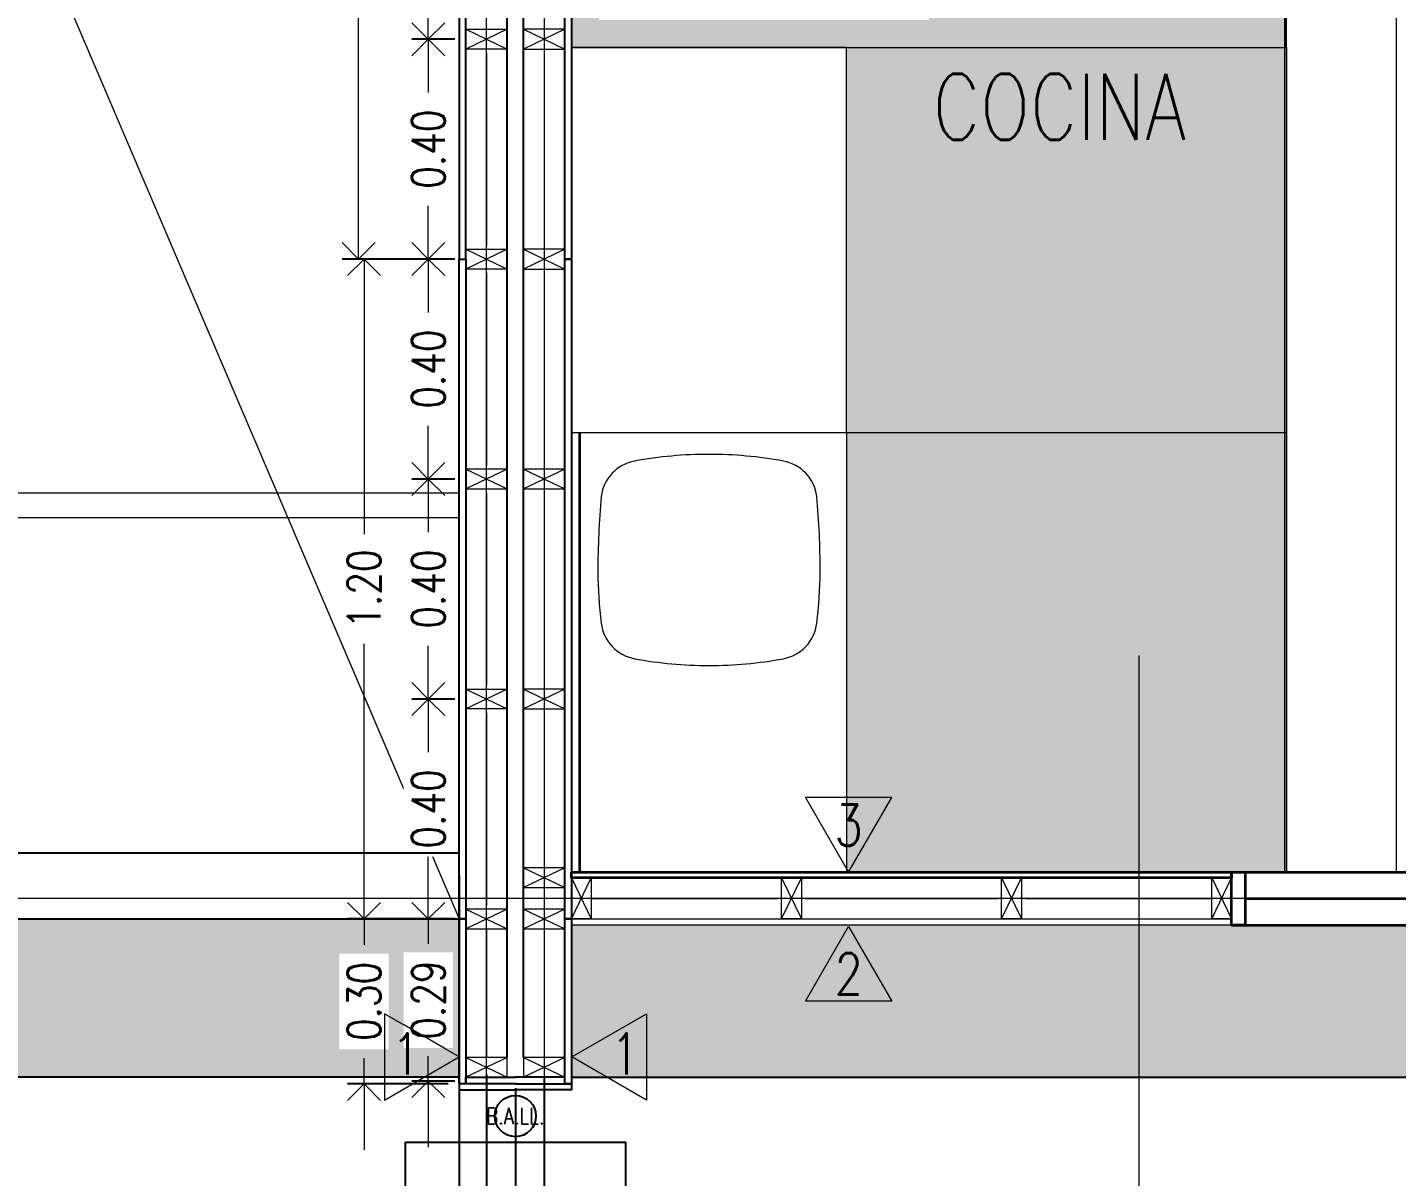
# Model space of a CAD drawing. Header units: inches. Extents: x 10.8 to 60.4, y 12.2 to 79.7.
# Drawn here: x 25.123 to 27.612, y 14.725 to 16.815 of the extents above; entities that cross this region are included whole.
import ezdxf

# ---------------------------------------------------------------- set-up
doc = ezdxf.new("R2010")
doc.units = ezdxf.units.IN
doc.header["$MEASUREMENT"] = 0
doc.layers.get('DEFPOINTS').update_dxf_attribs({"color": 210})
doc.layers.add('_AUX', color=210, linetype='Continuous', lineweight=18, plot=False)
for name, color, linetype, lineweight in [('A-ANNO-DIMS', 3, 'Continuous', 18), ('A-ANNO-SYMB', 3, 'Continuous', 18), ('A-ANNO-TEXT', 3, 'Continuous', 18), ('A-DETL-MBND', 3, 'Continuous', 18), ('A-DETL-MCUT', 4, 'Continuous', 25), ('A-ELEV-IDEN', 3, 'Continuous', 18), ('A-ELEV-MBE1', 7, 'Continuous', 35), ('A-ELEV-MBE2', 4, 'Continuous', 25), ('A-FLOR-PATT', 8, 'Continuous', 18), ('A-FURN', 8, 'Continuous', 18), ('A-SECT-MCUT', 7, 'Continuous', 35), ('A-WALL-PATT', 8, 'Continuous', 18), ('A-WALL-STUD', 3, 'Continuous', 18)]:
    doc.layers.add(name, color=color, linetype=linetype, lineweight=lineweight)
doc.styles.add('E-ROMANS', font='romans.shx', dxfattribs={"width": 0.8})
doc.dimstyles.new('E-0050_ARW_12', dxfattribs={"dimscale": 0.001, "dimtxt": 60, "dimasz": 60, "dimexe": 30, "dimexo": 20, "dimgap": 30, "dimtad": 0, "dimzin": 0, "dimdsep": 46, "dimtxsty": 'E-ROMANS', "dimblk": 'OPEN90', "dimcen": 30, "dimclrd": 256, "dimclre": 256, "dimclrt": 256, "dimadec": 0, "dimazin": 0, "dimtfac": 1, "dimtmove": 1, "dimatfit": 3, "dimldrblk": 'OPEN90', "dimfxl": 1, "dimtfill": 1, "dimtolj": 1, "dimtzin": 0, "dimlwd": -1, "dimarcsym": 0})
pattern_1 = [(45, (-444.033665, -8.06813), (-0.044901281, 0.044901281), []), (45, (-444.056116, -8.04568), (-0.044901281, 0.044901281), [0.03175, -0.015875])]

# ---------------------------------------------------------------- blocks, each defined once
blk = doc.blocks.new('_Open90')
at = {"color": 0, "linetype": 'ByBlock', "lineweight": -2}
for p, q in [((-0.5, 0.5), (0, 0)), ((0, 0), (-1, 0)), ((0, 0), (-0.5, -0.5))]:
    blk.add_line(p, q, dxfattribs=at)
blk = doc.blocks.new('*D561')
at = {"layer": 'A-ANNO-DIMS', "lineweight": -2, "transparency": 16777216}
for p, q in [((26.0099, 14.8854), (26.0099, 14.0432)), ((19.7109, 14.8734), (19.7109, 14.0432))]:
    blk.add_line(p, q, dxfattribs=at)
at = {"layer": 'A-ANNO-DIMS', "transparency": 16777216}
for p, q in [((19.7709, 14.0732), (22.7584, 14.0732)), ((25.9499, 14.0732), (22.9624, 14.0732))]:
    blk.add_line(p, q, dxfattribs=at)
at = {"layer": 'DEFPOINTS', "color": 0, "transparency": 16777216}
for p in [(19.7109, 14.8934), (26.0099, 14.9054), (26.0099, 14.0732)]:
    blk.add_point(p, dxfattribs=at)
at = {"layer": 'A-ANNO-DIMS', "transparency": 16777216, "xscale": 0.06, "yscale": 0.06, "zscale": 0.06, "rotation": 180}
blk.add_blockref('_Open90', (19.7109, 14.0732), dxfattribs=at)
at = {"layer": 'A-ANNO-DIMS', "transparency": 16777216, "xscale": 0.06, "yscale": 0.06, "zscale": 0.06}
blk.add_blockref('_Open90', (26.0099, 14.0732), dxfattribs=at)
at = {"layer": 'A-ANNO-DIMS', "transparency": 16777216, "insert": (22.8604, 14.0732), "char_height": 0.06, "attachment_point": 5, "style": 'E-ROMANS', "bg_fill": 3, "box_fill_scale": 1.25, "bg_fill_color": 256, "bg_fill_true_color": 13158600, "bg_fill_transparency": 0}
blk.add_mtext('\\A1;6.30', dxfattribs=at)
blk = doc.blocks.new('*D562')
at = {"layer": 'A-ANNO-DIMS', "lineweight": -2, "transparency": 16777216}
for p, q in [((22.9079, 15.2724), (22.9079, 14.5023)), ((25.9079, 15.2724), (25.9079, 14.5023))]:
    blk.add_line(p, q, dxfattribs=at)
at = {"layer": 'A-ANNO-DIMS', "transparency": 16777216}
for p, q in [((22.9679, 14.5323), (24.3048, 14.5323)), ((25.8479, 14.5323), (24.511, 14.5323))]:
    blk.add_line(p, q, dxfattribs=at)
at = {"layer": 'DEFPOINTS', "color": 0, "transparency": 16777216}
for p in [(22.9079, 15.2924), (25.9079, 15.2924), (25.9079, 14.5323)]:
    blk.add_point(p, dxfattribs=at)
at = {"layer": 'A-ANNO-DIMS', "transparency": 16777216, "xscale": 0.06, "yscale": 0.06, "zscale": 0.06, "rotation": 180}
blk.add_blockref('_Open90', (22.9079, 14.5323), dxfattribs=at)
at = {"layer": 'A-ANNO-DIMS', "transparency": 16777216, "xscale": 0.06, "yscale": 0.06, "zscale": 0.06}
blk.add_blockref('_Open90', (25.9079, 14.5323), dxfattribs=at)
at = {"layer": 'A-ANNO-DIMS', "transparency": 16777216, "insert": (24.4079, 14.5323), "char_height": 0.06, "attachment_point": 5, "style": 'E-ROMANS', "bg_fill": 3, "box_fill_scale": 1.25, "bg_fill_color": 256, "bg_fill_true_color": 13158600, "bg_fill_transparency": 0}
blk.add_mtext('\\A1;3.00', dxfattribs=at)
blk = doc.blocks.new('*D600')
at = {"layer": 'A-ANNO-DIMS', "transparency": 16777216}
for p, q in [((25.8516, 15.2534), (25.8516, 15.3134)), ((25.8516, 15.1934), (25.8516, 15.1479)), ((25.8516, 14.8984), (25.8516, 14.9439)), ((25.8516, 14.8384), (25.8516, 14.7784))]:
    blk.add_line(p, q, dxfattribs=at)
at = {"layer": 'A-ANNO-DIMS', "lineweight": -2, "transparency": 16777216}
for p, q in [((25.8999, 15.1934), (25.8216, 15.1934)), ((25.8999, 14.8984), (25.8216, 14.8984))]:
    blk.add_line(p, q, dxfattribs=at)
at = {"layer": 'DEFPOINTS', "color": 0, "transparency": 16777216}
for p in [(25.8516, 15.1934), (25.9199, 15.1934), (25.9199, 14.8984)]:
    blk.add_point(p, dxfattribs=at)
at = {"layer": 'A-ANNO-DIMS', "transparency": 16777216, "xscale": 0.06, "yscale": 0.06, "zscale": 0.06}
for p, rotation in [((25.8516, 15.1934), 270), ((25.8516, 14.8984), 90)]:
    blk.add_blockref('_Open90', p, dxfattribs=dict(at, rotation=rotation))
at = {"layer": 'A-ANNO-DIMS', "transparency": 16777216, "insert": (25.8516, 15.0459), "char_height": 0.06, "attachment_point": 5, "rotation": 90, "style": 'E-ROMANS', "bg_fill": 3, "box_fill_scale": 1.25, "bg_fill_color": 256, "bg_fill_true_color": 13158600, "bg_fill_transparency": 0}
blk.add_mtext('\\A1;0.29', dxfattribs=at)
blk = doc.blocks.new('*D601')
at = {"layer": 'A-ANNO-DIMS', "lineweight": -2, "transparency": 16777216}
for p, q in [((25.8999, 15.5934), (25.8216, 15.5934)), ((25.8999, 15.1934), (25.8216, 15.1934))]:
    blk.add_line(p, q, dxfattribs=at)
at = {"layer": 'A-ANNO-DIMS', "transparency": 16777216}
for p, q in [((25.8516, 15.5334), (25.8516, 15.4966)), ((25.8516, 15.2534), (25.8516, 15.2903))]:
    blk.add_line(p, q, dxfattribs=at)
at = {"layer": 'DEFPOINTS', "color": 0, "transparency": 16777216}
for p in [(25.8516, 15.5934), (25.9199, 15.5934), (25.9199, 15.1934)]:
    blk.add_point(p, dxfattribs=at)
at = {"layer": 'A-ANNO-DIMS', "transparency": 16777216, "xscale": 0.06, "yscale": 0.06, "zscale": 0.06}
for p, rotation in [((25.8516, 15.5934), 90), ((25.8516, 15.1934), 270)]:
    blk.add_blockref('_Open90', p, dxfattribs=dict(at, rotation=rotation))
at = {"layer": 'A-ANNO-DIMS', "transparency": 16777216, "insert": (25.8516, 15.3934), "char_height": 0.06, "attachment_point": 5, "rotation": 90, "style": 'E-ROMANS', "bg_fill": 3, "box_fill_scale": 1.25, "bg_fill_color": 256, "bg_fill_true_color": 13158600, "bg_fill_transparency": 0}
blk.add_mtext('\\A1;0.40', dxfattribs=at)
blk = doc.blocks.new('*D602')
at = {"layer": 'A-ANNO-DIMS', "lineweight": -2, "transparency": 16777216}
for p, q in [((25.8999, 15.9934), (25.8216, 15.9934)), ((25.8999, 15.5934), (25.8216, 15.5934))]:
    blk.add_line(p, q, dxfattribs=at)
at = {"layer": 'A-ANNO-DIMS', "transparency": 16777216}
for p, q in [((25.8516, 15.9334), (25.8516, 15.8966)), ((25.8516, 15.6534), (25.8516, 15.6903))]:
    blk.add_line(p, q, dxfattribs=at)
at = {"layer": 'DEFPOINTS', "color": 0, "transparency": 16777216}
for p in [(25.8516, 15.9934), (25.9199, 15.9934), (25.9199, 15.5934)]:
    blk.add_point(p, dxfattribs=at)
at = {"layer": 'A-ANNO-DIMS', "transparency": 16777216, "xscale": 0.06, "yscale": 0.06, "zscale": 0.06}
for p, rotation in [((25.8516, 15.9934), 90), ((25.8516, 15.5934), 270)]:
    blk.add_blockref('_Open90', p, dxfattribs=dict(at, rotation=rotation))
at = {"layer": 'A-ANNO-DIMS', "transparency": 16777216, "insert": (25.8516, 15.7934), "char_height": 0.06, "attachment_point": 5, "rotation": 90, "style": 'E-ROMANS', "bg_fill": 3, "box_fill_scale": 1.25, "bg_fill_color": 256, "bg_fill_true_color": 13158600, "bg_fill_transparency": 0}
blk.add_mtext('\\A1;0.40', dxfattribs=at)
blk = doc.blocks.new('*D603')
at = {"layer": 'A-ANNO-DIMS', "lineweight": -2, "transparency": 16777216}
for p, q in [((25.8999, 16.3934), (25.8216, 16.3934)), ((25.8999, 15.9934), (25.8216, 15.9934))]:
    blk.add_line(p, q, dxfattribs=at)
at = {"layer": 'A-ANNO-DIMS', "transparency": 16777216}
for p, q in [((25.8516, 16.3334), (25.8516, 16.2966)), ((25.8516, 16.0534), (25.8516, 16.0903))]:
    blk.add_line(p, q, dxfattribs=at)
at = {"layer": 'DEFPOINTS', "color": 0, "transparency": 16777216}
for p in [(25.8516, 16.3934), (25.9199, 16.3934), (25.9199, 15.9934)]:
    blk.add_point(p, dxfattribs=at)
at = {"layer": 'A-ANNO-DIMS', "transparency": 16777216, "xscale": 0.06, "yscale": 0.06, "zscale": 0.06}
for p, rotation in [((25.8516, 16.3934), 90), ((25.8516, 15.9934), 270)]:
    blk.add_blockref('_Open90', p, dxfattribs=dict(at, rotation=rotation))
at = {"layer": 'A-ANNO-DIMS', "transparency": 16777216, "insert": (25.8516, 16.1934), "char_height": 0.06, "attachment_point": 5, "rotation": 90, "style": 'E-ROMANS', "bg_fill": 3, "box_fill_scale": 1.25, "bg_fill_color": 256, "bg_fill_true_color": 13158600, "bg_fill_transparency": 0}
blk.add_mtext('\\A1;0.40', dxfattribs=at)
blk = doc.blocks.new('*D604')
at = {"layer": 'A-ANNO-DIMS', "lineweight": -2, "transparency": 16777216}
for p, q in [((25.8999, 16.7934), (25.8216, 16.7934)), ((25.8999, 16.3934), (25.8216, 16.3934))]:
    blk.add_line(p, q, dxfattribs=at)
at = {"layer": 'A-ANNO-DIMS', "transparency": 16777216}
for p, q in [((25.8516, 16.7334), (25.8516, 16.6966)), ((25.8516, 16.4534), (25.8516, 16.4903))]:
    blk.add_line(p, q, dxfattribs=at)
at = {"layer": 'DEFPOINTS', "color": 0, "transparency": 16777216}
for p in [(25.8516, 16.7934), (25.9199, 16.7934), (25.9199, 16.3934)]:
    blk.add_point(p, dxfattribs=at)
at = {"layer": 'A-ANNO-DIMS', "transparency": 16777216, "xscale": 0.06, "yscale": 0.06, "zscale": 0.06}
for p, rotation in [((25.8516, 16.7934), 90), ((25.8516, 16.3934), 270)]:
    blk.add_blockref('_Open90', p, dxfattribs=dict(at, rotation=rotation))
at = {"layer": 'A-ANNO-DIMS', "transparency": 16777216, "insert": (25.8516, 16.5934), "char_height": 0.06, "attachment_point": 5, "rotation": 90, "style": 'E-ROMANS', "bg_fill": 3, "box_fill_scale": 1.25, "bg_fill_color": 256, "bg_fill_true_color": 13158600, "bg_fill_transparency": 0}
blk.add_mtext('\\A1;0.40', dxfattribs=at)
blk = doc.blocks.new('*D605')
at = {"layer": 'A-ANNO-DIMS', "lineweight": -2, "transparency": 16777216}
for p, q in [((25.8999, 17.1934), (25.8216, 17.1934)), ((25.8999, 16.7934), (25.8216, 16.7934))]:
    blk.add_line(p, q, dxfattribs=at)
at = {"layer": 'A-ANNO-DIMS', "transparency": 16777216}
for p, q in [((25.8516, 17.1334), (25.8516, 17.0966)), ((25.8516, 16.8534), (25.8516, 16.8903))]:
    blk.add_line(p, q, dxfattribs=at)
at = {"layer": 'DEFPOINTS', "color": 0, "transparency": 16777216}
for p in [(25.8516, 17.1934), (25.9199, 17.1934), (25.9199, 16.7934)]:
    blk.add_point(p, dxfattribs=at)
at = {"layer": 'A-ANNO-DIMS', "transparency": 16777216, "xscale": 0.06, "yscale": 0.06, "zscale": 0.06}
for p, rotation in [((25.8516, 17.1934), 90), ((25.8516, 16.7934), 270)]:
    blk.add_blockref('_Open90', p, dxfattribs=dict(at, rotation=rotation))
at = {"layer": 'A-ANNO-DIMS', "transparency": 16777216, "insert": (25.8516, 16.9934), "char_height": 0.06, "attachment_point": 5, "rotation": 90, "style": 'E-ROMANS', "bg_fill": 3, "box_fill_scale": 1.25, "bg_fill_color": 256, "bg_fill_true_color": 13158600, "bg_fill_transparency": 0}
blk.add_mtext('\\A1;0.40', dxfattribs=at)
blk = doc.blocks.new('*D956')
at = {"layer": 'A-ANNO-DIMS', "transparency": 16777216}
for p, q in [((25.7348, 15.2534), (25.7348, 15.3134)), ((25.7348, 15.1934), (25.7348, 15.1465)), ((25.7348, 14.8934), (25.7348, 14.9403)), ((25.7348, 14.8334), (25.7348, 14.7734))]:
    blk.add_line(p, q, dxfattribs=at)
at = {"layer": 'A-ANNO-DIMS', "lineweight": -2, "transparency": 16777216}
for p, q in [((25.8879, 15.1934), (25.7048, 15.1934)), ((25.8879, 14.8934), (25.7048, 14.8934))]:
    blk.add_line(p, q, dxfattribs=at)
at = {"layer": 'DEFPOINTS', "color": 0, "transparency": 16777216}
for p in [(25.7348, 15.1934), (25.9079, 15.1934), (25.9079, 14.8934)]:
    blk.add_point(p, dxfattribs=at)
at = {"layer": 'A-ANNO-DIMS', "transparency": 16777216, "xscale": 0.06, "yscale": 0.06, "zscale": 0.06}
for p, rotation in [((25.7348, 15.1934), 270), ((25.7348, 14.8934), 90)]:
    blk.add_blockref('_Open90', p, dxfattribs=dict(at, rotation=rotation))
at = {"layer": 'A-ANNO-DIMS', "transparency": 16777216, "insert": (25.7348, 15.0434), "char_height": 0.06, "attachment_point": 5, "rotation": 90, "style": 'E-ROMANS', "bg_fill": 3, "box_fill_scale": 1.25, "bg_fill_color": 256, "bg_fill_true_color": 13158600, "bg_fill_transparency": 0}
blk.add_mtext('\\A1;0.30', dxfattribs=at)
blk = doc.blocks.new('*D957')
at = {"layer": 'A-ANNO-DIMS', "lineweight": -2, "transparency": 16777216}
for p, q in [((25.8879, 16.3934), (25.7048, 16.3934)), ((25.8879, 15.1934), (25.7048, 15.1934))]:
    blk.add_line(p, q, dxfattribs=at)
at = {"layer": 'A-ANNO-DIMS', "transparency": 16777216}
for p, q in [((25.7348, 16.3334), (25.7348, 15.8931)), ((25.7348, 15.2534), (25.7348, 15.6937))]:
    blk.add_line(p, q, dxfattribs=at)
at = {"layer": 'DEFPOINTS', "color": 0, "transparency": 16777216}
for p in [(25.7348, 16.3934), (25.9079, 16.3934), (25.9079, 15.1934)]:
    blk.add_point(p, dxfattribs=at)
at = {"layer": 'A-ANNO-DIMS', "transparency": 16777216, "xscale": 0.06, "yscale": 0.06, "zscale": 0.06}
for p, rotation in [((25.7348, 16.3934), 90), ((25.7348, 15.1934), 270)]:
    blk.add_blockref('_Open90', p, dxfattribs=dict(at, rotation=rotation))
at = {"layer": 'A-ANNO-DIMS', "transparency": 16777216, "insert": (25.7348, 15.7934), "char_height": 0.06, "attachment_point": 5, "rotation": 90, "style": 'E-ROMANS', "bg_fill": 3, "box_fill_scale": 1.25, "bg_fill_color": 256, "bg_fill_true_color": 13158600, "bg_fill_transparency": 0}
blk.add_mtext('\\A1;1.20', dxfattribs=at)
blk = doc.blocks.new('*D958')
at = {"layer": 'A-ANNO-DIMS', "lineweight": -2, "transparency": 16777216}
for p, q in [((25.8879, 17.5934), (25.6948, 17.5934)), ((25.8879, 16.3934), (25.6948, 16.3934))]:
    blk.add_line(p, q, dxfattribs=at)
at = {"layer": 'A-ANNO-DIMS', "transparency": 16777216}
for p, q in [((25.7248, 17.5334), (25.7248, 17.0931)), ((25.7248, 16.4534), (25.7248, 16.8937))]:
    blk.add_line(p, q, dxfattribs=at)
at = {"layer": 'DEFPOINTS', "color": 0, "transparency": 16777216}
for p in [(25.7248, 17.5934), (25.9079, 17.5934), (25.9079, 16.3934)]:
    blk.add_point(p, dxfattribs=at)
at = {"layer": 'A-ANNO-DIMS', "transparency": 16777216, "xscale": 0.06, "yscale": 0.06, "zscale": 0.06}
for p, rotation in [((25.7248, 17.5934), 90), ((25.7248, 16.3934), 270)]:
    blk.add_blockref('_Open90', p, dxfattribs=dict(at, rotation=rotation))
at = {"layer": 'A-ANNO-DIMS', "transparency": 16777216, "insert": (25.7248, 16.9934), "char_height": 0.06, "attachment_point": 5, "rotation": 90, "style": 'E-ROMANS', "bg_fill": 3, "box_fill_scale": 1.25, "bg_fill_color": 256, "bg_fill_true_color": 13158600, "bg_fill_transparency": 0}
blk.add_mtext('\\A1;1.20', dxfattribs=at)
blk = doc.blocks.new('*D863')
at = {"layer": 'A-ANNO-DIMS', "lineweight": -2, "transparency": 16777216}
for p, q in [((25.9574, 14.9034), (25.9574, 14.2886)), ((26.0624, 14.9034), (26.0624, 14.2886))]:
    blk.add_line(p, q, dxfattribs=at)
at = {"layer": 'A-ANNO-DIMS', "transparency": 16777216}
for p, q in [((25.8974, 14.3186), (25.8374, 14.3186)), ((25.9574, 14.3186), (26.0624, 14.3186)), ((25.9574, 14.3186), (26.0624, 14.3186)), ((26.0099, 14.3186), (26.0594, 14.1536)), ((26.1224, 14.3186), (26.1824, 14.3186)), ((26.0594, 14.1536), (26.1194, 14.1536))]:
    blk.add_line(p, q, dxfattribs=at)
at = {"layer": 'DEFPOINTS', "color": 0, "transparency": 16777216}
for p in [(25.9574, 14.9234), (26.0624, 14.9234), (26.0624, 14.3186)]:
    blk.add_point(p, dxfattribs=at)
at = {"layer": 'A-ANNO-DIMS', "transparency": 16777216, "xscale": 0.06, "yscale": 0.06, "zscale": 0.06}
blk.add_blockref('_Open90', (25.9574, 14.3186), dxfattribs=at)
at = {"layer": 'A-ANNO-DIMS', "transparency": 16777216, "xscale": 0.06, "yscale": 0.06, "zscale": 0.06, "rotation": 180}
blk.add_blockref('_Open90', (26.0624, 14.3186), dxfattribs=at)
at = {"layer": 'A-ANNO-DIMS', "transparency": 16777216, "insert": (26.2157, 14.1536), "char_height": 0.06, "attachment_point": 5, "style": 'E-ROMANS', "bg_fill": 3, "box_fill_scale": 1.25, "bg_fill_color": 256, "bg_fill_true_color": 13158600, "bg_fill_transparency": 0}
blk.add_mtext('\\A1;0.11', dxfattribs=at)
blk = doc.blocks.new('*D864')
at = {"layer": 'A-ANNO-DIMS', "lineweight": -2, "transparency": 16777216}
for p, q in [((29.1594, 15.1914), (29.1594, 14.2886)), ((26.0624, 14.9034), (26.0624, 14.2886))]:
    blk.add_line(p, q, dxfattribs=at)
at = {"layer": 'A-ANNO-DIMS', "transparency": 16777216}
for p, q in [((26.1224, 14.3186), (27.5078, 14.3186)), ((29.0994, 14.3186), (27.7141, 14.3186))]:
    blk.add_line(p, q, dxfattribs=at)
at = {"layer": 'DEFPOINTS', "color": 0, "transparency": 16777216}
for p in [(29.1594, 15.2114), (26.0624, 14.9234), (29.1594, 14.3186)]:
    blk.add_point(p, dxfattribs=at)
at = {"layer": 'A-ANNO-DIMS', "transparency": 16777216, "xscale": 0.06, "yscale": 0.06, "zscale": 0.06, "rotation": 180}
blk.add_blockref('_Open90', (26.0624, 14.3186), dxfattribs=at)
at = {"layer": 'A-ANNO-DIMS', "transparency": 16777216, "xscale": 0.06, "yscale": 0.06, "zscale": 0.06}
blk.add_blockref('_Open90', (29.1594, 14.3186), dxfattribs=at)
at = {"layer": 'A-ANNO-DIMS', "transparency": 16777216, "insert": (27.6109, 14.3186), "char_height": 0.06, "attachment_point": 5, "style": 'E-ROMANS', "bg_fill": 3, "box_fill_scale": 1.25, "bg_fill_color": 256, "bg_fill_true_color": 13158600, "bg_fill_transparency": 0}
blk.add_mtext('\\A1;3.10', dxfattribs=at)
blk = doc.blocks.new('*D868')
at = {"layer": 'A-ANNO-DIMS', "lineweight": -2, "transparency": 16777216}
for p, q in [((22.8604, 15.1984), (22.8604, 14.2956)), ((25.9574, 14.9104), (25.9574, 14.2956))]:
    blk.add_line(p, q, dxfattribs=at)
at = {"layer": 'A-ANNO-DIMS', "transparency": 16777216}
for p, q in [((22.9204, 14.3256), (24.3058, 14.3256)), ((25.8974, 14.3256), (24.512, 14.3256))]:
    blk.add_line(p, q, dxfattribs=at)
at = {"layer": 'DEFPOINTS', "color": 0, "transparency": 16777216}
for p in [(22.8604, 15.2184), (25.9574, 14.9304), (25.9574, 14.3256)]:
    blk.add_point(p, dxfattribs=at)
at = {"layer": 'A-ANNO-DIMS', "transparency": 16777216, "xscale": 0.06, "yscale": 0.06, "zscale": 0.06, "rotation": 180}
blk.add_blockref('_Open90', (22.8604, 14.3256), dxfattribs=at)
at = {"layer": 'A-ANNO-DIMS', "transparency": 16777216, "xscale": 0.06, "yscale": 0.06, "zscale": 0.06}
blk.add_blockref('_Open90', (25.9574, 14.3256), dxfattribs=at)
at = {"layer": 'A-ANNO-DIMS', "transparency": 16777216, "insert": (24.4089, 14.3256), "char_height": 0.06, "attachment_point": 5, "style": 'E-ROMANS', "bg_fill": 3, "box_fill_scale": 1.25, "bg_fill_color": 256, "bg_fill_true_color": 13158600, "bg_fill_transparency": 0}
blk.add_mtext('\\A1;3.10', dxfattribs=at)
blk = doc.blocks.new('*D1054')
at = {"layer": 'A-ANNO-DIMS', "lineweight": -2, "transparency": 16777216}
for p, q in [((32.3161, 14.8624), (32.3161, 14.0432)), ((26.0099, 14.1875), (26.0099, 14.0432))]:
    blk.add_line(p, q, dxfattribs=at)
at = {"layer": 'A-ANNO-DIMS', "transparency": 16777216}
for p, q in [((26.0699, 14.0732), (29.0679, 14.0732)), ((32.2561, 14.0732), (29.2581, 14.0732))]:
    blk.add_line(p, q, dxfattribs=at)
at = {"layer": 'DEFPOINTS', "color": 0, "transparency": 16777216}
for p in [(32.3161, 14.8824), (26.0099, 14.2075), (32.3161, 14.0732)]:
    blk.add_point(p, dxfattribs=at)
at = {"layer": 'A-ANNO-DIMS', "transparency": 16777216, "xscale": 0.06, "yscale": 0.06, "zscale": 0.06, "rotation": 180}
blk.add_blockref('_Open90', (26.0099, 14.0732), dxfattribs=at)
at = {"layer": 'A-ANNO-DIMS', "transparency": 16777216, "xscale": 0.06, "yscale": 0.06, "zscale": 0.06}
blk.add_blockref('_Open90', (32.3161, 14.0732), dxfattribs=at)
at = {"layer": 'A-ANNO-DIMS', "transparency": 16777216, "insert": (29.163, 14.0732), "char_height": 0.06, "attachment_point": 5, "style": 'E-ROMANS', "bg_fill": 3, "box_fill_scale": 1.25, "bg_fill_color": 256, "bg_fill_true_color": 13158600, "bg_fill_transparency": 0}
blk.add_mtext('\\A1;6.31', dxfattribs=at)
blk = doc.blocks.new('ytui')
for p, q in [((-240.4633, 148.8861), (-240.4633, 150.1861)), ((-240.4633, 150.1861), (-239.7633, 150.1861)), ((-239.7633, 148.8861), (-239.7633, 150.1861)), ((-239.7633, 148.8861), (-240.4633, 148.8861))]:
    blk.add_line(p, q)
blk = doc.blocks.new('IO')
for p, q in [((-242.3043, 128.3342), (-242.3043, 129.1342)), ((-241.5043, 129.1342), (-242.3043, 129.1342)), ((-241.5043, 128.3342), (-241.5043, 129.1342))]:
    blk.add_line(p, q)

msp = doc.modelspace()

# ---------------------------------------------------------------- hatches: boundary and pattern name
at = {"layer": 'A-FLOR-PATT'}
h = msp.add_hatch(dxfattribs=at)
h.set_pattern_fill('DOTS', color=256, scale=0.02, style=0)
h.set_pattern_definition([(0, (-444.033665, -8.068132), (0.015875, 0.03175), [0, -0.03175])])
h.paths.add_polyline_path([(27.4089, 19.0864), (26.1119, 19.0864), (26.1119, 18.5864), (26.7125, 18.5864), (26.7125, 18.5294), (26.1119, 18.5294), (26.1119, 16.0784), (26.6119, 16.0784), (26.6119, 15.2784), (27.4089, 15.2784)])
h.paths.add_polyline_path([(26.6119, 16.7784), (26.1119, 16.7784), (26.1119, 16.0784), (26.6119, 16.0784)], flags=16)
h.paths.add_polyline_path([(26.7619, 17.4284), (26.1619, 17.4284), (26.1619, 16.8284), (26.7619, 16.8284)], flags=16)
h.paths.add_polyline_path([(26.6114, 17.8294), (26.1119, 17.8294), (26.1119, 17.4904), (26.6114, 17.4904)], flags=16)
h.paths.add_polyline_path([(26.7119, 18.4794), (26.1119, 18.4794), (26.1119, 17.8794), (26.7119, 17.8794)], flags=16)
h = msp.add_hatch(dxfattribs=at)
h.set_pattern_fill('BRASS', color=256, scale=0.01, angle=45, style=0)
h.set_pattern_definition(pattern_1)
h.paths.add_polyline_path([(25.9079, 15.1934), (22.9283, 15.1934), (22.9189, 15.1714), (22.8189, 15.1714), (22.8189, 15.1824), (21.8629, 15.1824), (21.8379, 15.1824), (21.0129, 15.1824), (19.8129, 15.1824), (19.8129, 14.9054), (25.9079, 14.9054)])
h = msp.add_hatch(dxfattribs=at)
h.set_pattern_fill('BRASS', color=256, scale=0.01, angle=45, style=0)
h.set_pattern_definition(pattern_1)
h.paths.add_polyline_path([(32.2069, 15.1934), (29.2274, 15.1934), (29.2179, 15.1714), (29.1179, 15.1714), (29.1179, 15.1824), (28.1619, 15.1824), (28.1369, 15.1824), (27.3119, 15.1824), (26.1119, 15.1824), (26.1119, 14.9054), (32.1959, 14.9054), (32.1959, 14.9934), (32.2069, 14.9934)])

# ---------------------------------------------------------------- linework, layer by layer
at = {"layer": '_AUX'}
for points in [[(27.4089, 19.0864), (26.1119, 19.0864), (26.1119, 18.5864), (26.7125, 18.5864), (26.7125, 18.5294), (26.1119, 18.5294), (26.1119, 16.0784), (26.6119, 16.0784), (26.6119, 15.2784), (27.4089, 15.2784)], [(26.6119, 16.7784), (26.1119, 16.7784), (26.1119, 16.0784), (26.6119, 16.0784)]]:
    msp.add_lwpolyline(points, close=True, dxfattribs=at)
at = {"layer": 'A-ANNO-SYMB'}
for p, q in [((27.6119, 15.2784), (27.6119, 17.6784)), ((26.6119, 16.7784), (27.4119, 16.7784)), ((27.4119, 16.7784), (27.4119, 16.0784)), ((26.6119, 16.0784), (27.4119, 16.0784)), ((34.2889, 15.2309), (11.4546, 15.2309))]:
    msp.add_line(p, q, dxfattribs=at)
at = {"layer": 'A-ANNO-TEXT'}
msp.add_lwpolyline([(26.6158, 15.2784), (26.6943, 15.4143), (26.5374, 15.4143)], close=True, dxfattribs=at)
at = {"layer": 'A-DETL-MBND'}
msp.add_lwpolyline([(27.3119, 15.1934), (27.3119, 15.1824), (26.1119, 15.1824), (26.1119, 15.1934)], close=True, dxfattribs=at)
at = {"layer": 'A-DETL-MCUT'}
for points in [[(25.9199, 16.3934), (25.9199, 17.5934), (25.9079, 17.5934), (25.9079, 16.3934)], [(26.0999, 16.3934), (26.0999, 17.5934), (26.1119, 17.5934), (26.1119, 16.3934)], [(26.0999, 15.1934), (26.0999, 16.3934), (26.1119, 16.3934), (26.1119, 15.1934)], [(26.0999, 14.8934), (26.0999, 15.1934), (26.1119, 15.1934), (26.1119, 14.8934)]]:
    msp.add_lwpolyline(points, close=True, dxfattribs=at)
at = {"layer": 'A-ELEV-IDEN'}
msp.add_line((22.9189, 22.1924), (25.9079, 15.1934), dxfattribs=at)
msp.add_lwpolyline([(27.4089, 19.0864), (27.4089, 15.2784)], dxfattribs=at)
at = {"layer": 'A-ELEV-MBE1'}
for p, q in [((27.3119, 15.2784), (28.1619, 15.2784)), ((27.3119, 15.1824), (28.1619, 15.1824))]:
    msp.add_line(p, q, dxfattribs=at)
at = {"layer": 'A-ELEV-MBE1', "linetype": 'Continuous'}
msp.add_line((27.3369, 15.2309), (28.1364, 15.2309), dxfattribs=at)
at = {"layer": 'A-ELEV-MBE1'}
msp.add_lwpolyline([(27.3119, 15.2784), (27.3369, 15.2784), (27.3369, 15.1824), (27.3119, 15.1824)], close=True, dxfattribs=at)
at = {"layer": 'A-ELEV-MBE2'}
for p, q in [((25.9949, 14.9414), (25.9949, 22.3454)), ((26.0249, 14.9414), (26.0249, 22.3454))]:
    msp.add_line(p, q, dxfattribs=at)
at = {"layer": 'A-FURN'}
for p, q in [((26.1119, 16.0784), (26.6119, 16.0784)), ((26.1119, 15.2784), (26.1119, 16.0784)), ((26.6119, 16.0784), (26.6119, 15.2784)), ((26.6119, 15.2784), (26.1119, 15.2784))]:
    msp.add_line(p, q, dxfattribs=at)
msp.add_lwpolyline([(26.1119, 16.0784), (26.6119, 16.0784), (26.6119, 16.7784), (26.1119, 16.7784)], close=True, dxfattribs=at)
for centre, radius, start, end in [((26.3619, 15.2884), 0.75, 90, 100.3812), ((26.3619, 15.2884), 0.75, 90, 100.3812), ((26.3619, 15.2884), 0.75, 79.6188, 90), ((26.3619, 15.2884), 0.75, 79.6188, 90), ((26.2403, 15.9524), 0.075, 100.3812, 172.77), ((26.2403, 15.9524), 0.075, 100.3812, 172.77), ((26.4836, 15.9524), 0.075, 7.23, 79.6188), ((26.4836, 15.9524), 0.075, 7.23, 79.6188), ((27.7218, 15.8254), 1.5619, 174.9917, 180.0013), ((27.7218, 15.8254), 1.5619, 174.9917, 180.0013), ((25.0021, 15.8254), 1.5619, 359.9987, 5.0083), ((25.0021, 15.8254), 1.5619, 359.9987, 5.0083), ((26.9099, 15.8254), 0.75, 180, 187.23), ((26.9099, 15.8254), 0.75, 180, 187.23), ((25.8139, 15.8254), 0.75, 352.77, 0), ((25.8139, 15.8254), 0.75, 352.77, 0), ((26.2403, 15.7405), 0.075, 187.23, 259.6188), ((26.2403, 15.7405), 0.075, 187.23, 259.6188), ((26.4836, 15.7405), 0.075, 280.3812, 352.77), ((26.4836, 15.7405), 0.075, 280.3812, 352.77), ((26.3619, 16.4044), 0.75, 259.6188, 270), ((26.3619, 16.4044), 0.75, 259.6188, 270), ((26.3619, 16.4044), 0.75, 270, 280.3812), ((26.3619, 16.4044), 0.75, 270, 280.3812)]:
    msp.add_arc(centre, radius, start, end, dxfattribs=at)
at = {"layer": 'A-SECT-MCUT'}
msp.add_line((26.1269, 15.2784), (26.1269, 16.0784), dxfattribs=at)
msp.add_lwpolyline([(26.1119, 15.2784), (27.3119, 15.2784), (27.3119, 15.2684), (26.1119, 15.2684)], close=True, dxfattribs=at)
at = {"layer": 'A-WALL-PATT', "ltscale": 0.1}
for p, q in [((25.9574, 16.7684), (25.9574, 16.4184)), ((26.0624, 16.7684), (26.0624, 16.4184)), ((25.9574, 16.3684), (25.9574, 16.0184)), ((26.0624, 16.3684), (26.0624, 16.0184)), ((25.9574, 15.9684), (25.9574, 15.6184)), ((26.0624, 15.9684), (26.0624, 15.6184)), ((26.0624, 15.5684), (26.0624, 15.2934)), ((26.1479, 15.2309), (26.4869, 15.2309)), ((26.5369, 15.2309), (26.8869, 15.2309)), ((26.9369, 15.2309), (27.2759, 15.2309))]:
    msp.add_line(p, q, dxfattribs=at)
at = {"layer": 'A-WALL-STUD'}
for p, q in [((26.0999, 16.8114), (26.0249, 16.7754)), ((26.0249, 16.8114), (26.0999, 16.7754)), ((26.0999, 16.4114), (26.0249, 16.3754)), ((26.0249, 16.4114), (26.0999, 16.3754)), ((26.0999, 16.0114), (26.0249, 15.9754)), ((26.0249, 16.0114), (26.0999, 15.9754)), ((26.0999, 15.6114), (26.0249, 15.5754)), ((26.0249, 15.6114), (26.0999, 15.5754)), ((26.0999, 15.2864), (26.0249, 15.2504)), ((26.0249, 15.2864), (26.0999, 15.2504))]:
    msp.add_line(p, q, dxfattribs=at)
for points in [[(26.0999, 16.8114), (26.0249, 16.8114), (26.0249, 16.7754), (26.0999, 16.7754)], [(26.0999, 16.4114), (26.0249, 16.4114), (26.0249, 16.3754), (26.0999, 16.3754)], [(26.0999, 16.0114), (26.0249, 16.0114), (26.0249, 15.9754), (26.0999, 15.9754)], [(26.0999, 15.6114), (26.0249, 15.6114), (26.0249, 15.5754), (26.0999, 15.5754)], [(26.0999, 15.2864), (26.0249, 15.2864), (26.0249, 15.2504), (26.0999, 15.2504)]]:
    msp.add_lwpolyline(points, close=True, dxfattribs=at)

# ---------------------------------------------------------------- block references
at = {"layer": 'A-ANNO-SYMB', "xscale": -1, "rotation": 270}
for name, p in [('ytui', (-122.7742, 257.2417)), ('IO', (-101.7222, 257.5827))]:
    msp.add_blockref(name, p, dxfattribs=at)

# ---------------------------------------------------------------- texts
at = {"layer": 'A-ANNO-TEXT', "insert": (26.9988, 16.6705), "char_height": 0.12, "attachment_point": 5, "style": 'E-ROMANS'}
msp.add_mtext('\\pi-0.36,l0.36,t0.36;COCINA', dxfattribs=at)
at = {"layer": 'A-ANNO-TEXT', "insert": (26.6158, 15.3642), "char_height": 0.075, "attachment_point": 5, "rotation": 0.0005, "style": 'E-ROMANS'}
msp.add_mtext('\\pi-0.45,l0.45,t0.45;3', dxfattribs=at)

# ---------------------------------------------------------------- next in the draw order: dimensions: what is measured, and where the dimension line sits
at = {"layer": 'A-ANNO-DIMS'}
dim = msp.add_linear_dim(base=(26.0099, 14.0732), p1=(19.7109, 14.8934), p2=(26.0099, 14.9054), dimstyle='E-0050_ARW_12', dxfattribs=at)
dim.commit()
dim.dimension.update_dxf_attribs({"geometry": '*D561', "text_midpoint": (22.8604, 14.0732)})

# ---------------------------------------------------------------- next in the draw order: linework, layer by layer
at = {"layer": 'A-DETL-MCUT'}
for points in [[(26.0099, 14.8934), (26.0999, 14.8934), (26.0999, 14.9054), (26.0099, 14.9054)], [(26.0099, 14.8934), (26.1119, 14.8934), (26.1119, 14.8824), (26.0099, 14.8824)]]:
    msp.add_lwpolyline(points, dxfattribs=at)
at = {"layer": 'A-ELEV-MBE2', "ltscale": 0.05}
msp.add_circle((26.0099, 14.8349), 0.0375, dxfattribs=at)

# ---------------------------------------------------------------- next in the draw order: texts
at = {"layer": 'A-ANNO-TEXT', "insert": (26.0099, 14.8349), "char_height": 0.03, "attachment_point": 5, "style": 'E-ROMANS'}
msp.add_mtext('\\pi-0.09,l0.09,t0.09;B.A.LL.', dxfattribs=at)

# ---------------------------------------------------------------- next in the draw order: dimensions: what is measured, and where the dimension line sits
at = {"layer": 'A-ANNO-DIMS'}
dim = msp.add_linear_dim(base=(25.9079, 14.5323), p1=(22.9079, 15.2924), p2=(25.9079, 15.2924), dimstyle='E-0050_ARW_12', dxfattribs=at)
dim.commit()
dim.dimension.update_dxf_attribs({"geometry": '*D562', "text_midpoint": (24.4079, 14.5323)})

# ---------------------------------------------------------------- next in the draw order: linework, layer by layer
at = {"layer": 'A-DETL-MCUT'}
for points in [[(25.9079, 15.1934), (25.9079, 16.3934), (25.9199, 16.3934), (25.9199, 15.1934)], [(25.9079, 14.8934), (25.9079, 15.1934), (25.9199, 15.1934), (25.9199, 14.8934)]]:
    msp.add_lwpolyline(points, close=True, dxfattribs=at)
msp.add_lwpolyline([(26.0099, 14.8934), (25.9199, 14.8934), (25.9199, 14.9054), (26.0099, 14.9054)], dxfattribs=at)

# ---------------------------------------------------------------- next in the draw order: dimensions: what is measured, and where the dimension line sits
at = {"layer": 'A-ANNO-DIMS'}
dim = msp.add_linear_dim(base=(25.85161, 15.1934), p1=(25.91991, 14.89841), p2=(25.91991, 15.1934), angle=90, dimstyle='E-0050_ARW_12', dxfattribs=at)
dim.commit()
dim.dimension.update_dxf_attribs({"geometry": '*D600', "text_midpoint": (25.85161, 15.0459)})

# ---------------------------------------------------------------- next in the draw order: dimensions: what is measured, and where the dimension line sits
dim = msp.add_linear_dim(base=(25.8516, 15.5934), p1=(25.9199, 15.1934), p2=(25.9199, 15.5934), angle=90, dimstyle='E-0050_ARW_12', dxfattribs=at)
dim.commit()
dim.dimension.update_dxf_attribs({"geometry": '*D601', "text_midpoint": (25.8516, 15.3934)})

# ---------------------------------------------------------------- next in the draw order: dimensions: what is measured, and where the dimension line sits
for base, p1, p2, picture, middle in [((25.8516, 15.9934), (25.9199, 15.5934), (25.9199, 15.9934), '*D602', (25.8516, 15.7934)), ((25.7348, 15.1934), (25.9079, 14.8934), (25.9079, 15.1934), '*D956', (25.7348, 15.0434))]:
    dim = msp.add_linear_dim(base=base, p1=p1, p2=p2, angle=90, dimstyle='E-0050_ARW_12', dxfattribs=at)
    dim.commit()
    dim.dimension.update_dxf_attribs({"geometry": picture, "text_midpoint": middle})

# ---------------------------------------------------------------- next in the draw order: linework, layer by layer
at = {"layer": 'A-DETL-MCUT'}
msp.add_lwpolyline([(26.0099, 14.8934), (25.9079, 14.8934), (25.9079, 14.8824), (26.0099, 14.8824)], dxfattribs=at)
at = {"layer": 'A-ELEV-MBE2', "ltscale": 0.05}
msp.add_lwpolyline([(25.8099, 14.7872), (26.2099, 14.7872), (26.2099, 14.3872), (25.8099, 14.3872)], close=True, dxfattribs=at)

# ---------------------------------------------------------------- next in the draw order: dimensions: what is measured, and where the dimension line sits
at = {"layer": 'A-ANNO-DIMS'}
dim = msp.add_linear_dim(base=(25.8516, 16.3934), p1=(25.9199, 15.9934), p2=(25.9199, 16.3934), angle=90, dimstyle='E-0050_ARW_12', dxfattribs=at)
dim.commit()
dim.dimension.update_dxf_attribs({"geometry": '*D603', "text_midpoint": (25.8516, 16.1934)})

# ---------------------------------------------------------------- next in the draw order: dimensions: what is measured, and where the dimension line sits
dim = msp.add_linear_dim(base=(25.8516, 16.7934), p1=(25.9199, 16.3934), p2=(25.9199, 16.7934), angle=90, dimstyle='E-0050_ARW_12', dxfattribs=at)
dim.commit()
dim.dimension.update_dxf_attribs({"geometry": '*D604', "text_midpoint": (25.8516, 16.5934)})
dim = msp.add_linear_dim(base=(26.06245, 14.31864), p1=(25.95741, 14.92341), p2=(26.06245, 14.9234), dimstyle='E-0050_ARW_12', dxfattribs=at)
dim.commit()
dim.dimension.update_dxf_attribs({"geometry": '*D863', "text_midpoint": (26.14943, 14.15364)})

# ---------------------------------------------------------------- next in the draw order: linework, layer by layer
at = {"layer": 'A-ANNO-SYMB'}
msp.add_line((25.9574, 13.8788), (25.9574, 25.1522), dxfattribs=at)

# ---------------------------------------------------------------- next in the draw order: dimensions: what is measured, and where the dimension line sits
at = {"layer": 'A-ANNO-DIMS'}
for base, p1, p2, picture, middle in [((25.8516, 17.1934), (25.9199, 16.7934), (25.9199, 17.1934), '*D605', (25.8516, 16.9934)), ((25.7348, 16.3934), (25.9079, 15.1934), (25.9079, 16.3934), '*D957', (25.7348, 15.7934))]:
    dim = msp.add_linear_dim(base=base, p1=p1, p2=p2, angle=90, dimstyle='E-0050_ARW_12', dxfattribs=at)
    dim.commit()
    dim.dimension.update_dxf_attribs({"geometry": picture, "text_midpoint": middle})
dim = msp.add_linear_dim(base=(29.1594, 14.3186), p1=(26.0624, 14.9234), p2=(29.1594, 15.2114), dimstyle='E-0050_ARW_12', dxfattribs=at)
dim.commit()
dim.dimension.update_dxf_attribs({"geometry": '*D864', "text_midpoint": (27.6109, 14.3186)})

# ---------------------------------------------------------------- next in the draw order: linework, layer by layer
at = {"layer": 'A-ANNO-SYMB'}
msp.add_line((26.0624, 25.5508), (26.0624, 13.5272), dxfattribs=at)
at = {"layer": 'A-ANNO-TEXT'}
msp.add_lwpolyline([(26.6158, 15.1794), (26.6943, 15.0436), (26.5374, 15.0436)], close=True, dxfattribs=at)
at = {"layer": 'A-ELEV-IDEN'}
for p, q in [((22.8979, 15.9684), (25.9079, 15.9684)), ((22.8979, 15.9234), (25.9079, 15.9234))]:
    msp.add_line(p, q, dxfattribs=at)
at = {"layer": 'A-ELEV-MBE2'}
for p, q in [((22.9079, 15.3134), (25.9079, 15.3134)), ((26.1119, 14.9054), (32.1959, 14.9054))]:
    msp.add_line(p, q, dxfattribs=at)
at = {"layer": 'A-WALL-PATT', "ltscale": 0.1}
for p, q in [((26.0624, 15.2504), (26.0624, 15.2114)), ((26.0624, 15.1754), (26.0624, 14.9484))]:
    msp.add_line(p, q, dxfattribs=at)
at = {"layer": 'A-WALL-STUD'}
for p, q in [((25.9949, 16.0114), (25.9199, 15.9754)), ((25.9199, 16.0114), (25.9949, 15.9754)), ((25.9199, 15.6114), (25.9949, 15.5754)), ((25.9949, 15.6114), (25.9199, 15.5754)), ((26.1119, 15.1934), (26.1479, 15.2684)), ((26.1119, 15.2684), (26.1479, 15.1934)), ((26.4939, 15.1934), (26.5299, 15.2684)), ((26.4939, 15.2684), (26.5299, 15.1934)), ((26.8939, 15.1934), (26.9299, 15.2684)), ((26.8939, 15.2684), (26.9299, 15.1934)), ((27.2759, 15.1934), (27.3119, 15.2684)), ((27.2759, 15.2684), (27.3119, 15.1934)), ((26.0999, 15.2114), (26.0249, 15.1754)), ((26.0249, 15.2114), (26.0999, 15.1754)), ((26.0999, 14.9414), (26.0249, 14.9054)), ((26.0249, 14.9414), (26.0999, 14.9054))]:
    msp.add_line(p, q, dxfattribs=at)
for points in [[(25.9949, 16.0114), (25.9199, 16.0114), (25.9199, 15.9754), (25.9949, 15.9754)], [(25.9199, 15.6114), (25.9949, 15.6114), (25.9949, 15.5754), (25.9199, 15.5754)], [(26.1119, 15.1934), (26.1119, 15.2684), (26.1479, 15.2684), (26.1479, 15.1934)], [(26.4939, 15.1934), (26.4939, 15.2684), (26.5299, 15.2684), (26.5299, 15.1934)], [(26.8939, 15.1934), (26.8939, 15.2684), (26.9299, 15.2684), (26.9299, 15.1934)], [(27.2759, 15.1934), (27.2759, 15.2684), (27.3119, 15.2684), (27.3119, 15.1934)], [(26.0999, 15.2114), (26.0249, 15.2114), (26.0249, 15.1754), (26.0999, 15.1754)], [(26.0999, 14.9414), (26.0249, 14.9414), (26.0249, 14.9054), (26.0999, 14.9054)]]:
    msp.add_lwpolyline(points, close=True, dxfattribs=at)

# ---------------------------------------------------------------- next in the draw order: texts
at = {"layer": 'A-ANNO-TEXT', "char_height": 0.075, "attachment_point": 5, "rotation": 359.9995, "style": 'E-ROMANS'}
for s, insert in [('\\pi-0.45,l0.45,t0.45;2', (26.6158, 15.0937)), ('\\pi-0.45,l0.45,t0.45;1', (26.2093, 14.9481))]:
    msp.add_mtext(s, dxfattribs=dict(at, insert=insert))

# ---------------------------------------------------------------- next in the draw order: dimensions: what is measured, and where the dimension line sits
at = {"layer": 'A-ANNO-DIMS'}
dim = msp.add_linear_dim(base=(25.7248, 17.5934), p1=(25.9079, 16.3934), p2=(25.9079, 17.5934), angle=90, dimstyle='E-0050_ARW_12', dxfattribs=at)
dim.commit()
dim.dimension.update_dxf_attribs({"geometry": '*D958', "text_midpoint": (25.7248, 16.9934)})
dim = msp.add_linear_dim(base=(25.9574, 14.3256), p1=(22.8604, 15.2184), p2=(25.9574, 14.9304), dimstyle='E-0050_ARW_12', dxfattribs=at)
dim.commit()
dim.dimension.update_dxf_attribs({"geometry": '*D868', "text_midpoint": (24.4089, 14.3256)})

# ---------------------------------------------------------------- next in the draw order: linework, layer by layer
at = {"layer": 'A-ANNO-TEXT'}
msp.add_lwpolyline([(25.9079, 14.9425), (25.772, 15.0209), (25.772, 14.864)], close=True, dxfattribs=at)
at = {"layer": 'A-ELEV-MBE2'}
for p, q in [((22.9189, 15.1934), (25.9079, 15.1934)), ((25.9079, 14.9054), (19.8129, 14.9054))]:
    msp.add_line(p, q, dxfattribs=at)
at = {"layer": 'A-WALL-PATT', "ltscale": 0.1}
for p, q in [((25.9574, 15.5684), (25.9574, 15.2184)), ((25.9574, 15.1754), (25.9574, 14.9414))]:
    msp.add_line(p, q, dxfattribs=at)
at = {"layer": 'A-WALL-STUD'}
for p, q in [((25.9199, 16.8114), (25.9949, 16.7754)), ((25.9949, 16.8114), (25.9199, 16.7754)), ((25.9199, 16.4114), (25.9949, 16.3754)), ((25.9949, 16.4114), (25.9199, 16.3754)), ((25.9949, 15.2114), (25.9199, 15.1754)), ((25.9199, 15.2114), (25.9949, 15.1754)), ((25.9949, 14.9414), (25.9199, 14.9054)), ((25.9199, 14.9414), (25.9949, 14.9054))]:
    msp.add_line(p, q, dxfattribs=at)
for points in [[(25.9199, 16.8114), (25.9949, 16.8114), (25.9949, 16.7754), (25.9199, 16.7754)], [(25.9199, 16.4114), (25.9949, 16.4114), (25.9949, 16.3754), (25.9199, 16.3754)], [(25.9949, 15.2114), (25.9199, 15.2114), (25.9199, 15.1754), (25.9949, 15.1754)], [(25.9949, 14.9414), (25.9199, 14.9414), (25.9199, 14.9054), (25.9949, 14.9054)]]:
    msp.add_lwpolyline(points, close=True, dxfattribs=at)

# ---------------------------------------------------------------- next in the draw order: texts
at = {"layer": 'A-ANNO-TEXT', "insert": (25.811, 14.9481), "char_height": 0.075, "attachment_point": 5, "rotation": 0.0005, "style": 'E-ROMANS'}
msp.add_mtext('\\pi-0.45,l0.45,t0.45;1', dxfattribs=at)

# ---------------------------------------------------------------- next in the draw order: dimensions: what is measured, and where the dimension line sits
at = {"layer": 'A-ANNO-DIMS'}
dim = msp.add_linear_dim(base=(32.3161, 14.0732), p1=(26.0099, 14.2075), p2=(32.3161, 14.8824), dimstyle='E-0050_ARW_12', dxfattribs=at)
dim.commit()
dim.dimension.update_dxf_attribs({"geometry": '*D1054', "text_midpoint": (29.163, 14.0732)})

# ---------------------------------------------------------------- next in the draw order: linework, layer by layer
at = {"layer": 'A-ANNO-SYMB'}
msp.add_line((27.1434, 15.6728), (27.1434, 13.9845), dxfattribs=at)
at = {"layer": 'A-ANNO-TEXT'}
msp.add_lwpolyline([(26.1124, 14.9425), (26.2483, 15.0209), (26.2483, 14.864)], close=True, dxfattribs=at)

doc.saveas('drawing.dxf')
